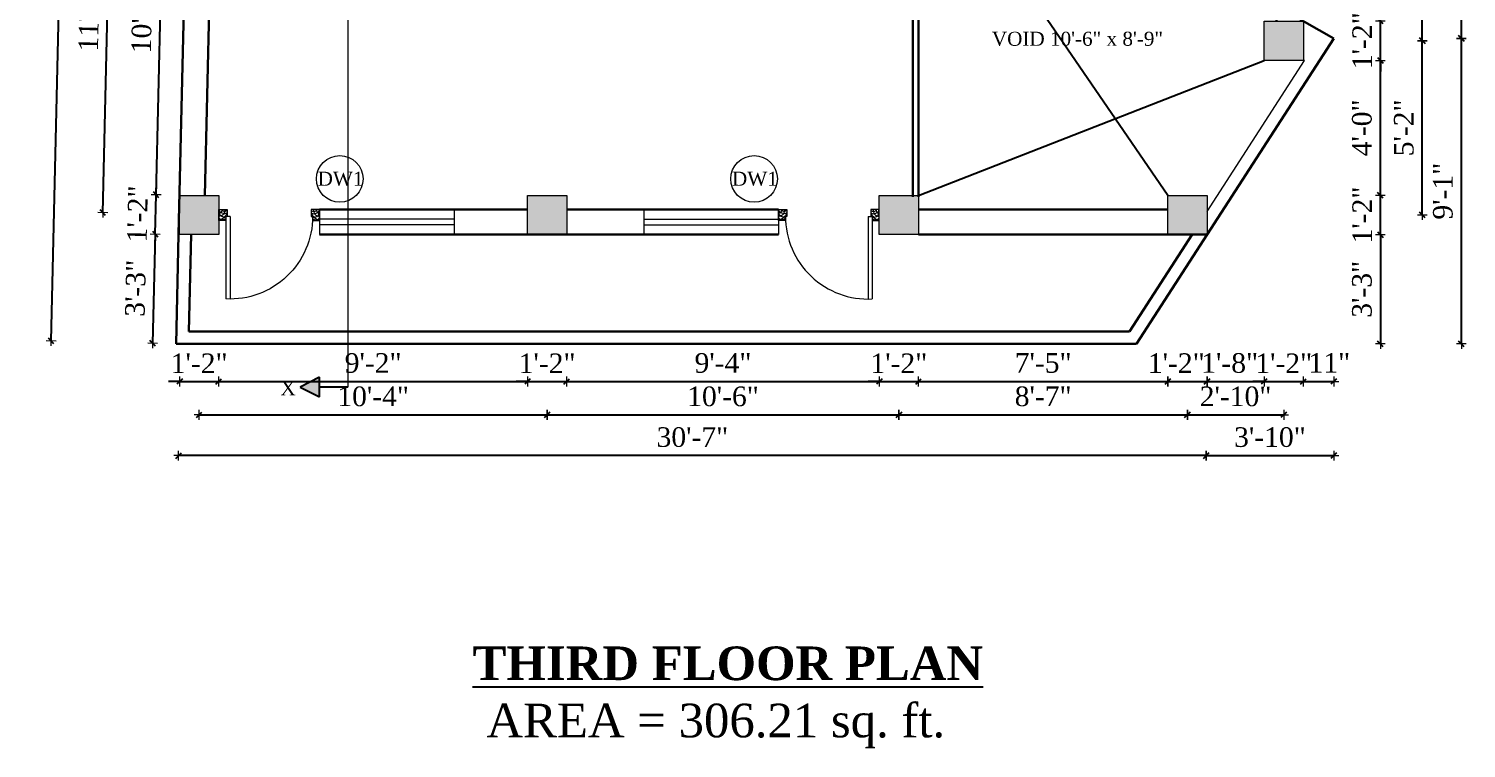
# Model space of a CAD drawing. Header units: inches. Extents: x 149946 to 166271, y -29520 to -26192.
# Drawn here: x 165176 to 165689, y -26732 to -26476 of the extents above; entities that cross this region are included whole.
import ezdxf

# ---------------------------------------------------------------- set-up
doc = ezdxf.new("R2010")
doc.units = ezdxf.units.IN
doc.header["$LTSCALE"] = 5
doc.header["$MEASUREMENT"] = 0
for name, color, linetype, lineweight in [('A-WALL', 7, 'Continuous', 9), ('Dimension', 7, 'Continuous', 18), ('DOOR', 62, 'Continuous', 0), ('Dw', 2, 'Continuous', 18)]:
    doc.layers.add(name, color=color, linetype=linetype, lineweight=lineweight)
doc.layers.add('dim line', color=7, linetype='Continuous', lineweight=15, true_color=0xfab2b2)
doc.layers.add('TEXT', color=6, linetype='Continuous')
doc.layers.add('WALL', color=7, linetype='Continuous')
doc.styles.add('ordinary', font='times.ttf')
doc.dimstyles.new('Copy of 96', dxfattribs={"dimtxt": 7, "dimasz": 4, "dimexe": 0.5, "dimexo": 0.5, "dimgap": 3, "dimtad": 1, "dimdec": 1, "dimzin": 11, "dimdsep": 46, "dimlunit": 4, "dimtxsty": 'ordinary', "dimblk": 'OBLIQUE', "dimcen": 0.09, "dimse1": 1, "dimse2": 1, "dimclrt": 6, "dimazin": 0, "dimtfac": 1, "dimtdec": 1, "dimtix": 1, "dimtmove": 2, "dimatfit": 3, "dimldrblk": 'leader', "dimfxl": 0.5, "dimfxlon": 1, "dimtolj": 1, "dimtzin": 0, "dimarcsym": 0})

# ---------------------------------------------------------------- blocks, each defined once
blk = doc.blocks.new('A$C27B36B59')
at = {"layer": 'DOOR'}
for p, q in [((0, 4), (0, 0)), ((2.5, 4), (0, 4)), ((0, 0), (3, 0)), ((2.5, 2.5), (2.5, 4)), ((3, 2.5), (2.5, 2.5)), ((3, 0), (3, 2.5))]:
    blk.add_line(p, q, dxfattribs=at)
for centre, radius, start, end in [((-1.4, -0.54), 4.75, 22.1411, 72.838), ((1.34, 2.09), 1.64, 45.138, 144.8948), ((2.21, 0.3), 2.49, 83.3149, 152.658), ((0.13, 0.37), 2.05, 349.4875, 93.6805), ((1.96, -0.47), 2.01, 58.7447, 166.495), ((-0.06, 0.32), 1.13, 343.542, 86.947), ((2.08, -0.4), 1.17, 38.2816, 160.1519)]:
    blk.add_arc(centre, radius, start, end, dxfattribs=at)
blk = doc.blocks.new('D2')
at = {"layer": 'DOOR'}
for p, q in [((74473.95, 24047.59), (74473.95, 24018.09)), ((74473.95, 24047.59), (74475.45, 24047.59)), ((74475.45, 24047.59), (74475.45, 24018.13))]:
    blk.add_line(p, q, dxfattribs=at)
blk.add_arc((74473.95, 24047.59), 29.5, 180, 272.9146, dxfattribs=at)
at = {"layer": 'DOOR', "xscale": -1, "rotation": 180}
blk.add_blockref('A$C27B36B59', (74441.95, 24050.09), dxfattribs=at)
at = {"layer": 'DOOR', "rotation": 180}
blk.add_blockref('A$C27B36B59', (74477.95, 24050.09), dxfattribs=at)
blk = doc.blocks.new('oblique')
at = {"color": 0, "lineweight": -2}
blk.add_line((0.25, 0.25), (-0.25, -0.25), dxfattribs=at)
at = {"layer": 'dim line', "lineweight": 9}
for p, q in [((-0.4375, 0), (0.4375, 0)), ((0, 0.4375), (0, -0.4375))]:
    blk.add_line(p, q, dxfattribs=at)
blk = doc.blocks.new('*D1123')
at = {"layer": 'A-WALL', "color": 0, "lineweight": -2, "ltscale": 5}
for p, q in [((165658.38, -26535.08), (165658.38, -26531.08)), ((165658.38, -26549.08), (165658.38, -26535.08)), ((165658.38, -26549.08), (165658.38, -26553.08))]:
    blk.add_line(p, q, dxfattribs=at)
at = {"layer": 'Defpoints', "color": 0, "ltscale": 5}
for p in [(165596.51, -26535.08), (165658.38, -26535.08), (165596.51, -26549.08)]:
    blk.add_point(p, dxfattribs=at)
at = {"layer": 'A-WALL', "color": 0, "lineweight": -2, "ltscale": 5, "xscale": 4, "yscale": 4, "zscale": 4}
for p, rotation in [((165658.38, -26535.08), 270), ((165658.38, -26549.08), 90)]:
    blk.add_blockref('oblique', p, dxfattribs=dict(at, rotation=rotation))
at = {"layer": 'A-WALL', "color": 6, "ltscale": 5, "insert": (165651.88, -26542.08), "char_height": 7, "attachment_point": 5, "rotation": 90, "style": 'ordinary'}
blk.add_mtext('\\A1;1\'-2"', dxfattribs=at)
blk = doc.blocks.new('_OBLIQUE')
at = {"color": 0, "linetype": 'ByBlock'}
blk.add_line((-0.5, -0.5), (0.5, 0.5), dxfattribs=at)
blk = doc.blocks.new('leader')
at = {"layer": 'Dimension'}
for p, q in [((0, -4.33), (0, 4.33)), ((-4.42, 0), (4.42, 0))]:
    blk.add_line(p, q, dxfattribs=at)
blk = doc.blocks.new('*D1124')
at = {"layer": 'A-WALL', "color": 0, "lineweight": -2, "ltscale": 5}
blk.add_line((165658.38, -26535.08), (165658.38, -26486.9), dxfattribs=at)
at = {"layer": 'Defpoints', "color": 0, "ltscale": 5}
for p in [(165630.89, -26486.9), (165658.38, -26486.9), (165596.51, -26535.08)]:
    blk.add_point(p, dxfattribs=at)
at = {"layer": 'A-WALL', "color": 0, "lineweight": -2, "ltscale": 5, "xscale": 4, "yscale": 4, "zscale": 4}
for p, rotation in [((165658.38, -26486.9), 90), ((165658.38, -26535.08), 270)]:
    blk.add_blockref('oblique', p, dxfattribs=dict(at, rotation=rotation))
at = {"layer": 'A-WALL', "color": 6, "ltscale": 5, "insert": (165651.82, -26510.99), "char_height": 7, "attachment_point": 5, "rotation": 90, "style": 'ordinary'}
blk.add_mtext('\\A1;4\'-0"', dxfattribs=at)
blk = doc.blocks.new('*D1125')
at = {"layer": 'A-WALL', "color": 0, "lineweight": -2, "ltscale": 5}
for p, q in [((165658.38, -26472.9), (165658.38, -26468.9)), ((165658.38, -26486.9), (165658.38, -26472.9)), ((165658.38, -26486.9), (165658.38, -26490.9))]:
    blk.add_line(p, q, dxfattribs=at)
at = {"layer": 'Defpoints', "color": 0, "ltscale": 5}
for p in [(165630.89, -26472.9), (165658.38, -26472.9), (165630.89, -26486.9)]:
    blk.add_point(p, dxfattribs=at)
at = {"layer": 'A-WALL', "color": 0, "lineweight": -2, "ltscale": 5, "xscale": 4, "yscale": 4, "zscale": 4}
for p, rotation in [((165658.38, -26472.9), 270), ((165658.38, -26486.9), 90)]:
    blk.add_blockref('oblique', p, dxfattribs=dict(at, rotation=rotation))
at = {"layer": 'A-WALL', "color": 6, "ltscale": 5, "insert": (165651.88, -26479.9), "char_height": 7, "attachment_point": 5, "rotation": 90, "style": 'ordinary'}
blk.add_mtext('\\A1;1\'-2"', dxfattribs=at)
blk = doc.blocks.new('*D1130')
at = {"layer": 'A-WALL', "color": 0, "lineweight": -2, "ltscale": 5}
blk.add_line((165673.34, -26542.08), (165673.34, -26479.9), dxfattribs=at)
at = {"layer": 'Defpoints', "color": 0, "ltscale": 5}
for p in [(165623.89, -26479.9), (165673.34, -26479.9), (165589.51, -26542.08)]:
    blk.add_point(p, dxfattribs=at)
at = {"layer": 'A-WALL', "color": 0, "lineweight": -2, "ltscale": 5, "xscale": 4, "yscale": 4, "zscale": 4}
for p, rotation in [((165673.34, -26479.9), 90), ((165673.34, -26542.08), 270)]:
    blk.add_blockref('oblique', p, dxfattribs=dict(at, rotation=rotation))
at = {"layer": 'A-WALL', "color": 6, "ltscale": 5, "insert": (165666.78, -26510.99), "char_height": 7, "attachment_point": 5, "rotation": 90, "style": 'ordinary'}
blk.add_mtext('\\A1;5\'-2"', dxfattribs=at)
blk = doc.blocks.new('*D1131')
at = {"layer": 'A-WALL', "color": 0, "lineweight": -2, "ltscale": 5}
blk.add_line((165673.34, -26479.9), (165673.34, -26401.79), dxfattribs=at)
at = {"layer": 'Defpoints', "color": 0, "ltscale": 5}
for p in [(165486.5, -26401.79), (165673.34, -26401.79), (165623.89, -26479.9)]:
    blk.add_point(p, dxfattribs=at)
at = {"layer": 'A-WALL', "color": 0, "lineweight": -2, "ltscale": 5, "xscale": 4, "yscale": 4, "zscale": 4}
for p, rotation in [((165673.34, -26401.79), 90), ((165673.34, -26479.9), 270)]:
    blk.add_blockref('oblique', p, dxfattribs=dict(at, rotation=rotation))
at = {"layer": 'A-WALL', "color": 6, "ltscale": 5, "insert": (165666.78, -26440.85), "char_height": 7, "attachment_point": 5, "rotation": 90, "style": 'ordinary'}
blk.add_mtext('\\A1;6\'-6"', dxfattribs=at)
blk = doc.blocks.new('*D1140')
at = {"layer": 'A-WALL', "color": 0, "lineweight": -2, "ltscale": 5}
blk.add_line((165630.89, -26283.64), (165641.75, -26283.64), dxfattribs=at)
at = {"layer": 'Defpoints', "color": 0, "ltscale": 5}
for p in [(165641.75, -26283.64), (165630.89, -26472.9), (165641.75, -26479.07)]:
    blk.add_point(p, dxfattribs=at)
at = {"layer": 'A-WALL', "color": 0, "lineweight": -2, "ltscale": 5, "xscale": 4, "yscale": 4, "zscale": 4, "rotation": 180}
blk.add_blockref('oblique', (165630.89, -26283.64), dxfattribs=at)
at = {"layer": 'A-WALL', "color": 0, "lineweight": -2, "ltscale": 5, "xscale": 4, "yscale": 4, "zscale": 4}
blk.add_blockref('oblique', (165641.75, -26283.64), dxfattribs=at)
at = {"layer": 'A-WALL', "color": 6, "ltscale": 5, "insert": (165640.8, -26277.08), "char_height": 7, "attachment_point": 5, "style": 'ordinary'}
blk.add_mtext('\\A1;11"', dxfattribs=at)
blk = doc.blocks.new('*D1143')
at = {"layer": 'A-WALL', "color": 0, "lineweight": -2, "ltscale": 5}
blk.add_line((165486.5, -26270.6), (165623.89, -26270.6), dxfattribs=at)
at = {"layer": 'Defpoints', "color": 0, "ltscale": 5}
for p in [(165623.89, -26270.6), (165486.5, -26401.79), (165623.89, -26479.9)]:
    blk.add_point(p, dxfattribs=at)
at = {"layer": 'A-WALL', "color": 0, "lineweight": -2, "ltscale": 5, "xscale": 4, "yscale": 4, "zscale": 4, "rotation": 180}
blk.add_blockref('oblique', (165486.5, -26270.6), dxfattribs=at)
at = {"layer": 'A-WALL', "color": 0, "lineweight": -2, "ltscale": 5, "xscale": 4, "yscale": 4, "zscale": 4}
blk.add_blockref('oblique', (165623.89, -26270.6), dxfattribs=at)
at = {"layer": 'A-WALL', "color": 6, "ltscale": 5, "insert": (165555.2, -26264.04), "char_height": 7, "attachment_point": 5, "style": 'ordinary'}
blk.add_mtext('\\A1;11\'-5"', dxfattribs=at)
blk = doc.blocks.new('*D1145')
at = {"layer": 'A-WALL', "color": 0, "lineweight": -2, "ltscale": 5}
blk.add_line((165353.94, -26251.88), (165641.75, -26251.88), dxfattribs=at)
at = {"layer": 'Defpoints', "color": 0, "ltscale": 5}
for p in [(165641.75, -26251.88), (165353.94, -26323.41), (165641.75, -26479.07)]:
    blk.add_point(p, dxfattribs=at)
at = {"layer": 'A-WALL', "color": 0, "lineweight": -2, "ltscale": 5, "xscale": 4, "yscale": 4, "zscale": 4, "rotation": 180}
blk.add_blockref('oblique', (165353.94, -26251.88), dxfattribs=at)
at = {"layer": 'A-WALL', "color": 0, "lineweight": -2, "ltscale": 5, "xscale": 4, "yscale": 4, "zscale": 4}
blk.add_blockref('oblique', (165641.75, -26251.88), dxfattribs=at)
at = {"layer": 'A-WALL', "color": 6, "ltscale": 5, "insert": (165497.84, -26245.32), "char_height": 7, "attachment_point": 5, "style": 'ordinary'}
blk.add_mtext('\\A1;24\'-0"', dxfattribs=at)
blk = doc.blocks.new('*D1146')
at = {"layer": 'A-WALL', "color": 0, "lineweight": -2, "ltscale": 5}
blk.add_line((165687.29, -26588.08), (165687.29, -26479.07), dxfattribs=at)
at = {"layer": 'Defpoints', "color": 0, "ltscale": 5}
for p in [(165641.75, -26479.07), (165687.29, -26479.07), (165571.31, -26588.08)]:
    blk.add_point(p, dxfattribs=at)
at = {"layer": 'A-WALL', "color": 0, "lineweight": -2, "ltscale": 5, "xscale": 4, "yscale": 4, "zscale": 4}
for p, rotation in [((165687.29, -26479.07), 90), ((165687.29, -26588.08), 270)]:
    blk.add_blockref('oblique', p, dxfattribs=dict(at, rotation=rotation))
at = {"layer": 'A-WALL', "color": 6, "ltscale": 5, "insert": (165680.72, -26533.57), "char_height": 7, "attachment_point": 5, "rotation": 90, "style": 'ordinary'}
blk.add_mtext('\\A1;9\'-1"', dxfattribs=at)
blk = doc.blocks.new('*D1147')
at = {"layer": 'A-WALL', "color": 0, "lineweight": -2, "ltscale": 5}
blk.add_line((165687.29, -26479.07), (165687.29, -26296.37), dxfattribs=at)
at = {"layer": 'Defpoints', "color": 0, "ltscale": 5}
for p in [(165314.94, -26296.37), (165687.29, -26296.37), (165641.75, -26479.07)]:
    blk.add_point(p, dxfattribs=at)
at = {"layer": 'A-WALL', "color": 0, "lineweight": -2, "ltscale": 5, "xscale": 4, "yscale": 4, "zscale": 4}
for p, rotation in [((165687.29, -26296.37), 90), ((165687.29, -26479.07), 270)]:
    blk.add_blockref('oblique', p, dxfattribs=dict(at, rotation=rotation))
at = {"layer": 'A-WALL', "color": 6, "ltscale": 5, "insert": (165680.73, -26387.72), "char_height": 7, "attachment_point": 5, "rotation": 90, "style": 'ordinary'}
blk.add_mtext('\\A1;15\'-3"', dxfattribs=at)
blk = doc.blocks.new('*D1148')
at = {"layer": 'A-WALL', "color": 0, "lineweight": -2, "ltscale": 50}
for p, q in [((165229.73, -26601.48), (165225.73, -26601.48)), ((165229.73, -26601.48), (165243.73, -26601.48)), ((165243.73, -26601.48), (165247.73, -26601.48))]:
    blk.add_line(p, q, dxfattribs=at)
at = {"layer": 'Defpoints', "color": 0, "ltscale": 50}
for p in [(165229.73, -26549.08), (165243.73, -26549.08), (165243.73, -26601.48)]:
    blk.add_point(p, dxfattribs=at)
at = {"layer": 'A-WALL', "color": 0, "lineweight": -2, "ltscale": 50, "xscale": 4, "yscale": 4, "zscale": 4}
blk.add_blockref('oblique', (165229.73, -26601.48), dxfattribs=at)
at = {"layer": 'A-WALL', "color": 0, "lineweight": -2, "ltscale": 50, "xscale": 4, "yscale": 4, "zscale": 4, "rotation": 180}
blk.add_blockref('oblique', (165243.73, -26601.48), dxfattribs=at)
at = {"layer": 'A-WALL', "color": 6, "ltscale": 50, "insert": (165236.73, -26594.98), "char_height": 7, "attachment_point": 5, "style": 'ordinary'}
blk.add_mtext('\\A1;1\'-2"', dxfattribs=at)
blk = doc.blocks.new('*D1149')
at = {"layer": 'A-WALL', "color": 0, "lineweight": -2, "ltscale": 5}
blk.add_line((165243.73, -26601.48), (165353.94, -26601.48), dxfattribs=at)
at = {"layer": 'Defpoints', "color": 0, "ltscale": 5}
for p in [(165243.73, -26549.08), (165353.94, -26549.08), (165353.94, -26601.48)]:
    blk.add_point(p, dxfattribs=at)
at = {"layer": 'A-WALL', "color": 0, "lineweight": -2, "ltscale": 5, "xscale": 4, "yscale": 4, "zscale": 4, "rotation": 180}
blk.add_blockref('oblique', (165243.73, -26601.48), dxfattribs=at)
at = {"layer": 'A-WALL', "color": 0, "lineweight": -2, "ltscale": 5, "xscale": 4, "yscale": 4, "zscale": 4}
blk.add_blockref('oblique', (165353.94, -26601.48), dxfattribs=at)
at = {"layer": 'A-WALL', "color": 6, "ltscale": 5, "insert": (165298.83, -26594.91), "char_height": 7, "attachment_point": 5, "style": 'ordinary'}
blk.add_mtext('\\A1;9\'-2"', dxfattribs=at)
blk = doc.blocks.new('*D1150')
at = {"layer": 'A-WALL', "color": 0, "lineweight": -2, "ltscale": 5}
for p, q in [((165353.94, -26601.48), (165349.94, -26601.48)), ((165353.94, -26601.48), (165367.94, -26601.48)), ((165367.94, -26601.48), (165371.94, -26601.48))]:
    blk.add_line(p, q, dxfattribs=at)
at = {"layer": 'Defpoints', "color": 0, "ltscale": 5}
for p in [(165353.94, -26549.08), (165367.94, -26549.08), (165367.94, -26601.48)]:
    blk.add_point(p, dxfattribs=at)
at = {"layer": 'A-WALL', "color": 0, "lineweight": -2, "ltscale": 5, "xscale": 4, "yscale": 4, "zscale": 4}
blk.add_blockref('oblique', (165353.94, -26601.48), dxfattribs=at)
at = {"layer": 'A-WALL', "color": 0, "lineweight": -2, "ltscale": 5, "xscale": 4, "yscale": 4, "zscale": 4, "rotation": 180}
blk.add_blockref('oblique', (165367.94, -26601.48), dxfattribs=at)
at = {"layer": 'A-WALL', "color": 6, "ltscale": 5, "insert": (165360.94, -26594.98), "char_height": 7, "attachment_point": 5, "style": 'ordinary'}
blk.add_mtext('\\A1;1\'-2"', dxfattribs=at)
blk = doc.blocks.new('*D1151')
at = {"layer": 'A-WALL', "color": 0, "lineweight": -2, "ltscale": 5}
blk.add_line((165367.94, -26601.48), (165479.5, -26601.48), dxfattribs=at)
at = {"layer": 'Defpoints', "color": 0, "ltscale": 5}
for p in [(165367.94, -26549.08), (165479.5, -26549.08), (165479.5, -26601.48)]:
    blk.add_point(p, dxfattribs=at)
at = {"layer": 'A-WALL', "color": 0, "lineweight": -2, "ltscale": 5, "xscale": 4, "yscale": 4, "zscale": 4, "rotation": 180}
blk.add_blockref('oblique', (165367.94, -26601.48), dxfattribs=at)
at = {"layer": 'A-WALL', "color": 0, "lineweight": -2, "ltscale": 5, "xscale": 4, "yscale": 4, "zscale": 4}
blk.add_blockref('oblique', (165479.5, -26601.48), dxfattribs=at)
at = {"layer": 'A-WALL', "color": 6, "ltscale": 5, "insert": (165423.72, -26594.91), "char_height": 7, "attachment_point": 5, "style": 'ordinary'}
blk.add_mtext('\\A1;9\'-4"', dxfattribs=at)
blk = doc.blocks.new('*D1152')
at = {"layer": 'A-WALL', "color": 0, "lineweight": -2, "ltscale": 5}
for p, q in [((165479.5, -26601.48), (165475.5, -26601.48)), ((165479.5, -26601.48), (165493.5, -26601.48)), ((165493.5, -26601.48), (165497.5, -26601.48))]:
    blk.add_line(p, q, dxfattribs=at)
at = {"layer": 'Defpoints', "color": 0, "ltscale": 5}
for p in [(165479.5, -26549.08), (165493.5, -26549.08), (165493.5, -26601.48)]:
    blk.add_point(p, dxfattribs=at)
at = {"layer": 'A-WALL', "color": 0, "lineweight": -2, "ltscale": 5, "xscale": 4, "yscale": 4, "zscale": 4}
blk.add_blockref('oblique', (165479.5, -26601.48), dxfattribs=at)
at = {"layer": 'A-WALL', "color": 0, "lineweight": -2, "ltscale": 5, "xscale": 4, "yscale": 4, "zscale": 4, "rotation": 180}
blk.add_blockref('oblique', (165493.5, -26601.48), dxfattribs=at)
at = {"layer": 'A-WALL', "color": 6, "ltscale": 5, "insert": (165486.5, -26594.98), "char_height": 7, "attachment_point": 5, "style": 'ordinary'}
blk.add_mtext('\\A1;1\'-2"', dxfattribs=at)
blk = doc.blocks.new('*D1153')
at = {"layer": 'A-WALL', "color": 0, "lineweight": -2, "ltscale": 5}
blk.add_line((165493.5, -26601.48), (165582.51, -26601.48), dxfattribs=at)
at = {"layer": 'Defpoints', "color": 0, "ltscale": 5}
for p in [(165493.5, -26549.08), (165582.51, -26549.08), (165582.51, -26601.48)]:
    blk.add_point(p, dxfattribs=at)
at = {"layer": 'A-WALL', "color": 0, "lineweight": -2, "ltscale": 5, "xscale": 4, "yscale": 4, "zscale": 4, "rotation": 180}
blk.add_blockref('oblique', (165493.5, -26601.48), dxfattribs=at)
at = {"layer": 'A-WALL', "color": 0, "lineweight": -2, "ltscale": 5, "xscale": 4, "yscale": 4, "zscale": 4}
blk.add_blockref('oblique', (165582.51, -26601.48), dxfattribs=at)
at = {"layer": 'A-WALL', "color": 6, "ltscale": 5, "insert": (165538.01, -26594.91), "char_height": 7, "attachment_point": 5, "style": 'ordinary'}
blk.add_mtext('\\A1;7\'-5"', dxfattribs=at)
blk = doc.blocks.new('*D1154')
at = {"layer": 'A-WALL', "color": 0, "lineweight": -2, "ltscale": 5}
blk.add_line((165582.51, -26601.48), (165596.51, -26601.48), dxfattribs=at)
at = {"layer": 'Defpoints', "color": 0, "ltscale": 5}
for p in [(165582.51, -26549.08), (165596.51, -26549.08), (165596.51, -26601.48)]:
    blk.add_point(p, dxfattribs=at)
at = {"layer": 'A-WALL', "color": 0, "lineweight": -2, "ltscale": 5, "xscale": 4, "yscale": 4, "zscale": 4, "rotation": 180}
blk.add_blockref('oblique', (165582.51, -26601.48), dxfattribs=at)
at = {"layer": 'A-WALL', "color": 0, "lineweight": -2, "ltscale": 5, "xscale": 4, "yscale": 4, "zscale": 4}
blk.add_blockref('oblique', (165596.51, -26601.48), dxfattribs=at)
at = {"layer": 'A-WALL', "color": 6, "ltscale": 5, "insert": (165585.54, -26594.92), "char_height": 7, "attachment_point": 5, "style": 'ordinary'}
blk.add_mtext('\\A1;1\'-2"', dxfattribs=at)
blk = doc.blocks.new('*D1155')
at = {"layer": 'A-WALL', "color": 0, "lineweight": -2, "ltscale": 5}
blk.add_line((165596.51, -26601.48), (165616.89, -26601.48), dxfattribs=at)
at = {"layer": 'Defpoints', "color": 0, "ltscale": 5}
for p in [(165616.89, -26486.9), (165596.51, -26549.08), (165616.89, -26601.48)]:
    blk.add_point(p, dxfattribs=at)
at = {"layer": 'A-WALL', "color": 0, "lineweight": -2, "ltscale": 5, "xscale": 4, "yscale": 4, "zscale": 4, "rotation": 180}
blk.add_blockref('oblique', (165596.51, -26601.48), dxfattribs=at)
at = {"layer": 'A-WALL', "color": 0, "lineweight": -2, "ltscale": 5, "xscale": 4, "yscale": 4, "zscale": 4}
blk.add_blockref('oblique', (165616.89, -26601.48), dxfattribs=at)
at = {"layer": 'A-WALL', "color": 6, "ltscale": 5, "insert": (165604.59, -26594.92), "char_height": 7, "attachment_point": 5, "style": 'ordinary'}
blk.add_mtext('\\A1;1\'-8"', dxfattribs=at)
blk = doc.blocks.new('*D1156')
at = {"layer": 'A-WALL', "color": 0, "lineweight": -2, "ltscale": 5}
for p, q in [((165616.89, -26601.48), (165612.89, -26601.48)), ((165616.89, -26601.48), (165630.89, -26601.48)), ((165630.89, -26601.48), (165634.89, -26601.48))]:
    blk.add_line(p, q, dxfattribs=at)
at = {"layer": 'Defpoints', "color": 0, "ltscale": 5}
for p in [(165616.89, -26486.9), (165630.89, -26486.9), (165630.89, -26601.48)]:
    blk.add_point(p, dxfattribs=at)
at = {"layer": 'A-WALL', "color": 0, "lineweight": -2, "ltscale": 5, "xscale": 4, "yscale": 4, "zscale": 4}
blk.add_blockref('oblique', (165616.89, -26601.48), dxfattribs=at)
at = {"layer": 'A-WALL', "color": 0, "lineweight": -2, "ltscale": 5, "xscale": 4, "yscale": 4, "zscale": 4, "rotation": 180}
blk.add_blockref('oblique', (165630.89, -26601.48), dxfattribs=at)
at = {"layer": 'A-WALL', "color": 6, "ltscale": 5, "insert": (165623.89, -26594.98), "char_height": 7, "attachment_point": 5, "style": 'ordinary'}
blk.add_mtext('\\A1;1\'-2"', dxfattribs=at)
blk = doc.blocks.new('*D1157')
at = {"layer": 'A-WALL', "color": 0, "lineweight": -2, "ltscale": 5}
blk.add_line((165630.89, -26601.48), (165641.75, -26601.48), dxfattribs=at)
at = {"layer": 'Defpoints', "color": 0, "ltscale": 5}
for p in [(165641.75, -26479.07), (165630.89, -26486.9), (165641.75, -26601.48)]:
    blk.add_point(p, dxfattribs=at)
at = {"layer": 'A-WALL', "color": 0, "lineweight": -2, "ltscale": 5, "xscale": 4, "yscale": 4, "zscale": 4, "rotation": 180}
blk.add_blockref('oblique', (165630.89, -26601.48), dxfattribs=at)
at = {"layer": 'A-WALL', "color": 0, "lineweight": -2, "ltscale": 5, "xscale": 4, "yscale": 4, "zscale": 4}
blk.add_blockref('oblique', (165641.75, -26601.48), dxfattribs=at)
at = {"layer": 'A-WALL', "color": 6, "ltscale": 5, "insert": (165640.17, -26594.81), "char_height": 7, "attachment_point": 5, "style": 'ordinary'}
blk.add_mtext('\\A1;11"', dxfattribs=at)
blk = doc.blocks.new('*D1158')
at = {"layer": 'A-WALL', "color": 0, "lineweight": -2, "ltscale": 5}
blk.add_line((165236.73, -26613.38), (165360.94, -26613.38), dxfattribs=at)
at = {"layer": 'Defpoints', "color": 0, "ltscale": 5}
for p in [(165236.73, -26542.08), (165360.94, -26542.08), (165360.94, -26613.38)]:
    blk.add_point(p, dxfattribs=at)
at = {"layer": 'A-WALL', "color": 0, "lineweight": -2, "ltscale": 5, "xscale": 4, "yscale": 4, "zscale": 4, "rotation": 180}
blk.add_blockref('oblique', (165236.73, -26613.38), dxfattribs=at)
at = {"layer": 'A-WALL', "color": 0, "lineweight": -2, "ltscale": 5, "xscale": 4, "yscale": 4, "zscale": 4}
blk.add_blockref('oblique', (165360.94, -26613.38), dxfattribs=at)
at = {"layer": 'A-WALL', "color": 6, "ltscale": 5, "insert": (165298.83, -26606.82), "char_height": 7, "attachment_point": 5, "style": 'ordinary'}
blk.add_mtext('\\A1;10\'-4"', dxfattribs=at)
blk = doc.blocks.new('*D1159')
at = {"layer": 'A-WALL', "color": 0, "lineweight": -2, "ltscale": 5}
blk.add_line((165486.5, -26613.38), (165589.51, -26613.38), dxfattribs=at)
at = {"layer": 'Defpoints', "color": 0, "ltscale": 5}
for p in [(165486.5, -26542.08), (165589.51, -26542.08), (165589.51, -26613.38)]:
    blk.add_point(p, dxfattribs=at)
at = {"layer": 'A-WALL', "color": 0, "lineweight": -2, "ltscale": 5, "xscale": 4, "yscale": 4, "zscale": 4, "rotation": 180}
blk.add_blockref('oblique', (165486.5, -26613.38), dxfattribs=at)
at = {"layer": 'A-WALL', "color": 0, "lineweight": -2, "ltscale": 5, "xscale": 4, "yscale": 4, "zscale": 4}
blk.add_blockref('oblique', (165589.51, -26613.38), dxfattribs=at)
at = {"layer": 'A-WALL', "color": 6, "ltscale": 5, "insert": (165538.01, -26606.81), "char_height": 7, "attachment_point": 5, "style": 'ordinary'}
blk.add_mtext('\\A1;8\'-7"', dxfattribs=at)
blk = doc.blocks.new('*D1160')
at = {"layer": 'A-WALL', "color": 0, "lineweight": -2, "ltscale": 5}
blk.add_line((165360.94, -26613.38), (165486.5, -26613.38), dxfattribs=at)
at = {"layer": 'Defpoints', "color": 0, "ltscale": 5}
for p in [(165360.94, -26542.08), (165486.5, -26542.08), (165486.5, -26613.38)]:
    blk.add_point(p, dxfattribs=at)
at = {"layer": 'A-WALL', "color": 0, "lineweight": -2, "ltscale": 5, "xscale": 4, "yscale": 4, "zscale": 4, "rotation": 180}
blk.add_blockref('oblique', (165360.94, -26613.38), dxfattribs=at)
at = {"layer": 'A-WALL', "color": 0, "lineweight": -2, "ltscale": 5, "xscale": 4, "yscale": 4, "zscale": 4}
blk.add_blockref('oblique', (165486.5, -26613.38), dxfattribs=at)
at = {"layer": 'A-WALL', "color": 6, "ltscale": 5, "insert": (165423.72, -26606.82), "char_height": 7, "attachment_point": 5, "style": 'ordinary'}
blk.add_mtext('\\A1;10\'-6"', dxfattribs=at)
blk = doc.blocks.new('*D1161')
at = {"layer": 'A-WALL', "color": 0, "lineweight": -2, "ltscale": 5}
blk.add_line((165589.51, -26613.38), (165623.89, -26613.38), dxfattribs=at)
at = {"layer": 'Defpoints', "color": 0, "ltscale": 5}
for p in [(165623.89, -26479.9), (165589.51, -26542.08), (165623.89, -26613.38)]:
    blk.add_point(p, dxfattribs=at)
at = {"layer": 'A-WALL', "color": 0, "lineweight": -2, "ltscale": 5, "xscale": 4, "yscale": 4, "zscale": 4, "rotation": 180}
blk.add_blockref('oblique', (165589.51, -26613.38), dxfattribs=at)
at = {"layer": 'A-WALL', "color": 0, "lineweight": -2, "ltscale": 5, "xscale": 4, "yscale": 4, "zscale": 4}
blk.add_blockref('oblique', (165623.89, -26613.38), dxfattribs=at)
at = {"layer": 'A-WALL', "color": 6, "ltscale": 5, "insert": (165606.7, -26606.82), "char_height": 7, "attachment_point": 5, "style": 'ordinary'}
blk.add_mtext('\\A1;2\'-10"', dxfattribs=at)
blk = doc.blocks.new('*D1162')
at = {"layer": 'A-WALL', "color": 0, "lineweight": -2, "ltscale": 5}
blk.add_line((165596.19, -26627.92), (165229.4, -26627.92), dxfattribs=at)
at = {"layer": 'Defpoints', "color": 0, "ltscale": 5}
for p in [(165229.4, -26549.08), (165596.19, -26549.08), (165229.4, -26627.92)]:
    blk.add_point(p, dxfattribs=at)
at = {"layer": 'A-WALL', "color": 0, "lineweight": -2, "ltscale": 5, "xscale": 4, "yscale": 4, "zscale": 4, "rotation": 180}
blk.add_blockref('oblique', (165229.4, -26627.92), dxfattribs=at)
at = {"layer": 'A-WALL', "color": 0, "lineweight": -2, "ltscale": 5, "xscale": 4, "yscale": 4, "zscale": 4}
blk.add_blockref('oblique', (165596.19, -26627.92), dxfattribs=at)
at = {"layer": 'A-WALL', "color": 6, "ltscale": 5, "insert": (165412.79, -26621.35), "char_height": 7, "attachment_point": 5, "style": 'ordinary'}
blk.add_mtext('\\A1;30\'-7"', dxfattribs=at)
blk = doc.blocks.new('*D1163')
at = {"layer": 'A-WALL', "color": 0, "lineweight": -2, "ltscale": 5}
blk.add_line((165596.19, -26627.92), (165641.75, -26627.92), dxfattribs=at)
at = {"layer": 'Defpoints', "color": 0, "ltscale": 5}
for p in [(165641.75, -26479.07), (165596.19, -26549.08), (165641.75, -26627.92)]:
    blk.add_point(p, dxfattribs=at)
at = {"layer": 'A-WALL', "color": 0, "lineweight": -2, "ltscale": 5, "xscale": 4, "yscale": 4, "zscale": 4, "rotation": 180}
blk.add_blockref('oblique', (165596.19, -26627.92), dxfattribs=at)
at = {"layer": 'A-WALL', "color": 0, "lineweight": -2, "ltscale": 5, "xscale": 4, "yscale": 4, "zscale": 4}
blk.add_blockref('oblique', (165641.75, -26627.92), dxfattribs=at)
at = {"layer": 'A-WALL', "color": 6, "ltscale": 5, "insert": (165618.97, -26621.36), "char_height": 7, "attachment_point": 5, "style": 'ordinary'}
blk.add_mtext('\\A1;3\'-10"', dxfattribs=at)
blk = doc.blocks.new('*D1262')
at = {"layer": 'A-WALL', "color": 0, "lineweight": -2, "ltscale": 50}
for p, q in [((165221.03, -26548.88), (165221.36, -26534.88)), ((165221.36, -26534.88), (165221.46, -26530.88)), ((165221.03, -26548.88), (165220.93, -26552.88))]:
    blk.add_line(p, q, dxfattribs=at)
at = {"layer": 'Defpoints', "color": 0, "ltscale": 50}
for p in [(165221.36, -26534.88), (165229.73, -26535.08), (165229.4, -26549.08)]:
    blk.add_point(p, dxfattribs=at)
at = {"layer": 'A-WALL', "color": 0, "lineweight": -2, "ltscale": 50, "xscale": 4, "yscale": 4, "zscale": 4}
for p, rotation in [((165221.36, -26534.88), 268.6423816929436), ((165221.03, -26548.88), 88.64238169294363)]:
    blk.add_blockref('oblique', p, dxfattribs=dict(at, rotation=rotation))
at = {"layer": 'A-WALL', "color": 6, "ltscale": 50, "insert": (165214.7, -26541.72), "char_height": 7, "attachment_point": 5, "rotation": 88.6424, "style": 'ordinary'}
blk.add_mtext('\\A1;1\'-2"', dxfattribs=at)
blk = doc.blocks.new('*D1263')
at = {"layer": 'A-WALL', "color": 0, "lineweight": -2, "ltscale": 5}
blk.add_line((165221.36, -26534.88), (165224.35, -26408.59), dxfattribs=at)
at = {"layer": 'Defpoints', "color": 0, "ltscale": 5}
for p in [(165224.35, -26408.59), (165233.05, -26408.79), (165229.73, -26535.08)]:
    blk.add_point(p, dxfattribs=at)
at = {"layer": 'A-WALL', "color": 0, "lineweight": -2, "ltscale": 5, "xscale": 4, "yscale": 4, "zscale": 4}
for p, rotation in [((165224.35, -26408.59), 88.64238169339859), ((165221.36, -26534.88), 268.6423816933986)]:
    blk.add_blockref('oblique', p, dxfattribs=dict(at, rotation=rotation))
at = {"layer": 'A-WALL', "color": 6, "ltscale": 5, "insert": (165216.3, -26471.58), "char_height": 7, "attachment_point": 5, "rotation": 88.6424, "style": 'ordinary'}
blk.add_mtext('\\A1;10\'-6"', dxfattribs=at)
blk = doc.blocks.new('*D1164')
at = {"layer": 'A-WALL', "color": 0, "lineweight": -2, "ltscale": 5}
blk.add_line((165202.33, -26541.26), (165205.65, -26400.98), dxfattribs=at)
at = {"layer": 'Defpoints', "color": 0, "ltscale": 5}
for p in [(165205.65, -26400.98), (165240.05, -26401.79), (165236.73, -26542.08)]:
    blk.add_point(p, dxfattribs=at)
at = {"layer": 'A-WALL', "color": 0, "lineweight": -2, "ltscale": 5, "xscale": 4, "yscale": 4, "zscale": 4}
for p, rotation in [((165205.65, -26400.98), 88.64238169299772), ((165202.33, -26541.26), 268.6423816929977)]:
    blk.add_blockref('oblique', p, dxfattribs=dict(at, rotation=rotation))
at = {"layer": 'A-WALL', "color": 6, "ltscale": 5, "insert": (165197.43, -26470.96), "char_height": 7, "attachment_point": 5, "rotation": 88.6424, "style": 'ordinary'}
blk.add_mtext('\\A1;11\'-8"', dxfattribs=at)
blk = doc.blocks.new('*D1265')
at = {"layer": 'A-WALL', "color": 0, "lineweight": -2, "ltscale": 5}
blk.add_line((165221.03, -26548.88), (165220.1, -26587.88), dxfattribs=at)
at = {"layer": 'Defpoints', "color": 0, "ltscale": 5}
for p in [(165229.4, -26549.08), (165220.1, -26587.88), (165228.47, -26588.08)]:
    blk.add_point(p, dxfattribs=at)
at = {"layer": 'A-WALL', "color": 0, "lineweight": -2, "ltscale": 5, "xscale": 4, "yscale": 4, "zscale": 4}
for p, rotation in [((165221.03, -26548.88), 88.64238169339862), ((165220.1, -26587.88), 268.6423816933986)]:
    blk.add_blockref('oblique', p, dxfattribs=dict(at, rotation=rotation))
at = {"layer": 'A-WALL', "color": 6, "ltscale": 5, "insert": (165214.01, -26568.22), "char_height": 7, "attachment_point": 5, "rotation": 88.6424, "style": 'ordinary'}
blk.add_mtext('\\A1;3\'-3"', dxfattribs=at)
blk = doc.blocks.new('*D1266')
at = {"layer": 'A-WALL', "color": 0, "lineweight": -2, "ltscale": 5}
blk.add_line((165658.38, -26549.08), (165658.38, -26588.08), dxfattribs=at)
at = {"layer": 'Defpoints', "color": 0, "ltscale": 5}
for p in [(165596.51, -26549.08), (165571.31, -26588.08), (165658.38, -26588.08)]:
    blk.add_point(p, dxfattribs=at)
at = {"layer": 'A-WALL', "color": 0, "lineweight": -2, "ltscale": 5, "xscale": 4, "yscale": 4, "zscale": 4}
for p, rotation in [((165658.38, -26549.08), 90), ((165658.38, -26588.08), 270)]:
    blk.add_blockref('oblique', p, dxfattribs=dict(at, rotation=rotation))
at = {"layer": 'A-WALL', "color": 6, "ltscale": 5, "insert": (165651.82, -26568.58), "char_height": 7, "attachment_point": 5, "rotation": 90, "style": 'ordinary'}
blk.add_mtext('\\A1;3\'-3"', dxfattribs=at)
blk = doc.blocks.new('*D1168')
at = {"layer": 'A-WALL', "color": 0, "lineweight": -2, "ltscale": 5}
blk.add_line((165183.87, -26587.02), (165190.83, -26293.43), dxfattribs=at)
at = {"layer": 'Defpoints', "color": 0, "ltscale": 5}
for p in [(165190.83, -26293.43), (165314.94, -26296.37), (165228.47, -26588.08)]:
    blk.add_point(p, dxfattribs=at)
at = {"layer": 'A-WALL', "color": 0, "lineweight": -2, "ltscale": 5, "xscale": 4, "yscale": 4, "zscale": 4}
for p, rotation in [((165190.83, -26293.43), 88.64238169339859), ((165183.87, -26587.02), 268.6423816933986)]:
    blk.add_blockref('oblique', p, dxfattribs=dict(at, rotation=rotation))
at = {"layer": 'A-WALL', "color": 6, "ltscale": 5, "insert": (165180.79, -26440.07), "char_height": 7, "attachment_point": 5, "rotation": 88.6424, "style": 'ordinary'}
blk.add_mtext('\\A1;24\'-6"', dxfattribs=at)

msp = doc.modelspace()

# ---------------------------------------------------------------- hatches: boundary and pattern name
at = {"ltscale": 5}
msp.add_hatch(color=256, dxfattribs=at).paths.add_polyline_path([(165279.69, -26606.94), (165279.69, -26599.93), (165272.8, -26603.51)])
at = {"layer": 'WALL', "linetype": 'ByBlock', "ltscale": 5, "true_color": 0xf8991e}
h = msp.add_hatch(color=30, dxfattribs=at)
h.dxf.hatch_style = 1
h.paths.add_polyline_path([(165616.89, -26472.9), (165616.89, -26486.9), (165630.89, -26486.9), (165630.89, -26472.9)])
h = msp.add_hatch(color=30, dxfattribs=at)
h.dxf.hatch_style = 1
h.paths.add_polyline_path([(165229.73, -26535.08), (165229.73, -26549.08), (165243.73, -26549.08), (165243.73, -26535.08)])
h = msp.add_hatch(color=30, dxfattribs=at)
h.dxf.hatch_style = 1
h.paths.add_polyline_path([(165353.94, -26535.08), (165353.94, -26549.08), (165367.94, -26549.08), (165367.94, -26535.08)])
h = msp.add_hatch(color=30, dxfattribs=at)
h.dxf.hatch_style = 1
h.paths.add_polyline_path([(165479.5, -26535.08), (165479.5, -26549.08), (165493.5, -26549.08), (165493.5, -26535.08)])
h = msp.add_hatch(color=30, dxfattribs=at)
h.dxf.hatch_style = 1
h.paths.add_polyline_path([(165582.51, -26535.08), (165582.51, -26549.08), (165596.51, -26549.08), (165596.51, -26535.08)])

# ---------------------------------------------------------------- linework, layer by layer
at = {"ltscale": 5}
for p, q in [((165279.69, -26599.93, -72.71), (165272.8, -26603.51, -72.71)), ((165279.69, -26606.94, -72.71), (165279.69, -26599.93, -72.71)), ((165272.8, -26603.51, -72.71), (165279.69, -26606.94, -72.71)), ((165289.78, -26603.51, -72.71), (165279.69, -26603.51, -72.71))]:
    msp.add_line(p, q, dxfattribs=at)
at = {"layer": 'A-WALL', "ltscale": 5}
for p, q in [((165289.78, -26314.95, -72.71), (165289.78, -26603.51, -72.71)), ((165279.73, -26540.08, -72.71), (165279.73, -26549.08, -72.71)), ((165327.73, -26540.08, -72.71), (165327.73, -26549.08, -72.71)), ((165395.5, -26540.08, -72.71), (165395.5, -26549.08, -72.71)), ((165443.5, -26540.08, -72.71), (165443.5, -26549.08, -72.71)), ((165229.73, -26549.08, -72.71), (165229.4, -26549.08, -72.71))]:
    msp.add_line(p, q, dxfattribs=at)
at = {"layer": 'A-WALL', "lineweight": 30}
for p, q in [((165233.05, -26394.79, -72.71), (165229.4, -26549.08, -72.71)), ((165493.5, -26394.79, -72.71), (165641.75, -26479.07, -72.71)), ((165241.72, -26408.79, -72.71), (165238.73, -26535.08, -72.71)), ((165491.5, -26408.79, -72.71), (165491.5, -26535.58, -72.71)), ((165493.5, -26408.79, -72.71), (165493.5, -26535.58, -72.71)), ((165641.75, -26479.07, -72.71), (165596.51, -26549.08, -72.71)), ((165353.94, -26540.08, -72.71), (165279.73, -26540.08, -72.71)), ((165443.5, -26540.08, -72.71), (165367.94, -26540.08, -72.71)), ((165582.51, -26540.08, -72.71), (165493.5, -26540.08, -72.71)), ((165229.4, -26549.08, -72.71), (165228.47, -26588.08, -72.71)), ((165233.9, -26549.08, -72.71), (165233.08, -26583.58, -72.71)), ((165443.5, -26549.08, -72.71), (165279.73, -26549.08, -72.71)), ((165596.51, -26549.08, -72.71), (165493.5, -26549.08, -72.71)), ((165591.16, -26549.08, -72.71), (165568.86, -26583.58, -72.71)), ((165596.51, -26549.08, -72.71), (165571.31, -26588.08, -72.71)), ((165568.86, -26583.58, -72.71), (165233.08, -26583.58, -72.71)), ((165571.31, -26588.08, -72.71), (165228.47, -26588.08, -72.71))]:
    msp.add_line(p, q, dxfattribs=at)
at = {"layer": 'A-WALL', "ltscale": 5, "elevation": -72.71}
msp.add_lwpolyline([(165493.5, -26540.08), (165493.5, -26540.08), (165582.51, -26540.08), (165582.51, -26535.08), (165596.51, -26535.08), (165596.51, -26540.78), (165631.34, -26486.9), (165616.89, -26486.9), (165616.89, -26472.9), (165621.79, -26472.9), (165493.5, -26399.97), (165493.5, -26408.79)], dxfattribs=at)
for points in [[(165616.89, -26472.9), (165630.89, -26472.9), (165630.89, -26486.9), (165616.89, -26486.9)], [(165229.73, -26535.08), (165243.73, -26535.08), (165243.73, -26549.08), (165229.73, -26549.08)], [(165353.94, -26535.08), (165367.94, -26535.08), (165367.94, -26549.08), (165353.94, -26549.08)], [(165479.5, -26535.08), (165493.5, -26535.08), (165493.5, -26549.08), (165479.5, -26549.08)], [(165582.51, -26535.08), (165596.51, -26535.08), (165596.51, -26549.08), (165582.51, -26549.08)]]:
    msp.add_lwpolyline(points, close=True, dxfattribs=at)
at = {"layer": 'A-WALL', "ltscale": 5}
for centre in [(165286.91, -26529.2, -72.71), (165434.83, -26529.2, -72.71)]:
    msp.add_circle(centre, 8.32, dxfattribs=at)
at = {"layer": 'Dw', "color": 3}
for p, q in [((165327.73, -26543.58, -72.71), (165279.73, -26543.58, -72.71)), ((165395.5, -26543.58, -72.71), (165443.5, -26543.58, -72.71)), ((165327.73, -26545.58, -72.71), (165279.73, -26545.58, -72.71)), ((165395.5, -26545.58, -72.71), (165443.5, -26545.58, -72.71))]:
    msp.add_line(p, q, dxfattribs=at)
at = {"layer": 'WALL', "color": 30, "linetype": 'ByBlock', "ltscale": 5, "true_color": 0xf8991e}
for p, q in [((165582.51, -26535.08, -72.71), (165493.5, -26405.15, -72.71)), ((165493.5, -26535.08, -72.71), (165616.89, -26486.9, -72.71))]:
    msp.add_line(p, q, dxfattribs=at)

# ---------------------------------------------------------------- block references
at = {"layer": 'WALL', "color": 2, "linetype": 'ByBlock', "xscale": -1, "rotation": 359.9999999997916}
msp.add_blockref('D2', (239721.68, -50590.16, -72.71), dxfattribs=at)
at = {"layer": 'WALL', "color": 2, "linetype": 'ByBlock'}
msp.add_blockref('D2', (91001.55, -50590.16, -72.71), dxfattribs=at)

# ---------------------------------------------------------------- texts
at = {"layer": 'TEXT', "style": 'ordinary'}
for s, p in [('VOID 10\'-6" x 8\'-9"', (165519.69, -26481.7, -72.71)), ('DW1', (165279, -26531.64, -72.71)), ('DW1', (165426.92, -26531.64, -72.71)), ('X', (165265.73, -26606.39, -72.71))]:
    msp.add_text(s, height=5, dxfattribs=at).set_placement(p)
at = {"layer": 'TEXT', "char_height": 12, "width": 219.8151, "attachment_point": 8, "style": 'ordinary'}
for s, insert in [('{\\fTimes New Roman|b1|i0|c0|p18;\\LTHIRD FLOOR PLAN}', (165425.45, -26708.19, -72.71)), ('AREA = 306.21 sq. ft.', (165421.14, -26732.32, -72.71))]:
    msp.add_mtext(s, dxfattribs=dict(at, insert=insert))

# ---------------------------------------------------------------- dimensions: what is measured, and where the dimension line sits
at = {"layer": 'A-WALL', "ltscale": 5}
for base, p1, p2, picture, middle in [((165641.75, -26251.88, -72.71), (165353.94, -26323.41, -72.71), (165641.75, -26479.07, -72.71), '*D1145', (165497.84, -26245.32, -72.71)), ((165623.89, -26270.6, -72.71), (165486.5, -26401.79, -72.71), (165623.89, -26479.9, -72.71), '*D1143', (165555.2, -26264.04, -72.71)), ((165623.89, -26613.38, -72.71), (165589.51, -26542.08, -72.71), (165623.89, -26479.9, -72.71), '*D1161', (165606.7, -26606.82, -72.71)), ((165641.75, -26627.92, -72.71), (165596.19, -26549.08, -72.71), (165641.75, -26479.07, -72.71), '*D1163', (165618.97, -26621.36, -72.71)), ((165630.89, -26601.48, -72.71), (165616.89, -26486.9, -72.71), (165630.89, -26486.9, -72.71), '*D1156', (165623.89, -26594.98, -72.71)), ((165360.94, -26613.38, -72.71), (165236.73, -26542.08, -72.71), (165360.94, -26542.08, -72.71), '*D1158', (165298.83, -26606.82, -72.71)), ((165486.5, -26613.38, -72.71), (165360.94, -26542.08, -72.71), (165486.5, -26542.08, -72.71), '*D1160', (165423.72, -26606.82, -72.71)), ((165589.51, -26613.38, -72.71), (165486.5, -26542.08, -72.71), (165589.51, -26542.08, -72.71), '*D1159', (165538.01, -26606.81, -72.71)), ((165229.4, -26627.92, -72.71), (165596.19, -26549.08, -72.71), (165229.4, -26549.08, -72.71), '*D1162', (165412.79, -26621.35, -72.71)), ((165353.94, -26601.48, -72.71), (165243.73, -26549.08, -72.71), (165353.94, -26549.08, -72.71), '*D1149', (165298.83, -26594.91, -72.71)), ((165367.94, -26601.48, -72.71), (165353.94, -26549.08, -72.71), (165367.94, -26549.08, -72.71), '*D1150', (165360.94, -26594.98, -72.71)), ((165479.5, -26601.48, -72.71), (165367.94, -26549.08, -72.71), (165479.5, -26549.08, -72.71), '*D1151', (165423.72, -26594.91, -72.71)), ((165493.5, -26601.48, -72.71), (165479.5, -26549.08, -72.71), (165493.5, -26549.08, -72.71), '*D1152', (165486.5, -26594.98, -72.71)), ((165582.51, -26601.48, -72.71), (165493.5, -26549.08, -72.71), (165582.51, -26549.08, -72.71), '*D1153', (165538.01, -26594.91, -72.71))]:
    dim = msp.add_linear_dim(base=base, p1=p1, p2=p2, dimstyle='Copy of 96', override={"dimdec": 0, "dimblk": 'oblique', "dimtdec": 0, "dimarcsym": 1}, dxfattribs=at)
    dim.commit()
    dim.dimension.update_dxf_attribs({"geometry": picture, "text_midpoint": middle})
for base, p1, p2, picture, middle in [((165641.75, -26283.64, -72.71), (165630.89, -26472.9, -72.71), (165641.75, -26479.07, -72.71), '*D1140', (165640.8, -26277.08, -72.71)), ((165641.75, -26601.48, -72.71), (165630.89, -26486.9, -72.71), (165641.75, -26479.07, -72.71), '*D1157', (165640.17, -26594.81, -72.71)), ((165616.89, -26601.48, -72.71), (165596.51, -26549.08, -72.71), (165616.89, -26486.9, -72.71), '*D1155', (165604.59, -26594.92, -72.71)), ((165596.51, -26601.48, -72.71), (165582.51, -26549.08, -72.71), (165596.51, -26549.08, -72.71), '*D1154', (165585.54, -26594.92, -72.71))]:
    dim = msp.add_linear_dim(base=base, p1=p1, p2=p2, dimstyle='Copy of 96', override={"dimdec": 0, "dimblk": 'oblique', "dimtdec": 0, "dimarcsym": 1}, dxfattribs=at)
    dim.commit()
    dim.dimension.update_dxf_attribs({"geometry": picture, "text_midpoint": middle, "dimtype": 160})
for base, p1, p2, angle, picture, middle in [((165190.83, -26293.43, -72.71), (165228.47, -26588.08, -72.71), (165314.94, -26296.37, -72.71), 268.6424, '*D1168', (165180.79, -26440.07, -72.71)), ((165687.29, -26296.37, -72.71), (165641.75, -26479.07, -72.71), (165314.94, -26296.37, -72.71), 90, '*D1147', (165680.73, -26387.72, -72.71)), ((165673.34, -26401.79, -72.71), (165623.89, -26479.9, -72.71), (165486.5, -26401.79, -72.71), 90, '*D1131', (165666.78, -26440.85, -72.71)), ((165224.35, -26408.59, -72.71), (165229.73, -26535.08, -72.71), (165233.05, -26408.79, -72.71), 268.6424, '*D1263', (165216.3, -26471.58, -72.71)), ((165658.38, -26472.9, -72.71), (165630.89, -26486.9, -72.71), (165630.89, -26472.9, -72.71), 90, '*D1125', (165651.88, -26479.9, -72.71)), ((165687.29, -26479.07, -72.71), (165571.31, -26588.08, -72.71), (165641.75, -26479.07, -72.71), 90, '*D1146', (165680.72, -26533.57, -72.71)), ((165673.34, -26479.9, -72.71), (165589.51, -26542.08, -72.71), (165623.89, -26479.9, -72.71), 90, '*D1130', (165666.78, -26510.99, -72.71)), ((165658.38, -26486.9, -72.71), (165596.51, -26535.08, -72.71), (165630.89, -26486.9, -72.71), 90, '*D1124', (165651.82, -26510.99, -72.71)), ((165658.38, -26535.08, -72.71), (165596.51, -26549.08, -72.71), (165596.51, -26535.08, -72.71), 90, '*D1123', (165651.88, -26542.08, -72.71)), ((165220.1, -26587.88, -72.71), (165229.4, -26549.08, -72.71), (165228.47, -26588.08, -72.71), 268.6424, '*D1265', (165214.01, -26568.22, -72.71)), ((165658.38, -26588.08, -72.71), (165596.51, -26549.08, -72.71), (165571.31, -26588.08, -72.71), 90, '*D1266', (165651.82, -26568.58, -72.71))]:
    dim = msp.add_linear_dim(base=base, p1=p1, p2=p2, angle=angle, dimstyle='Copy of 96', override={"dimdec": 0, "dimblk": 'oblique', "dimtdec": 0, "dimarcsym": 1}, dxfattribs=at)
    dim.commit()
    dim.dimension.update_dxf_attribs({"geometry": picture, "text_midpoint": middle})
dim = msp.add_aligned_dim(p1=(165236.73, -26542.08, -72.71), p2=(165240.05, -26401.79, -72.71), distance=34.41, dimstyle='Copy of 96', override={"dimdec": 0, "dimblk": 'oblique', "dimtdec": 0, "dimarcsym": 1}, dxfattribs=at)
dim.commit()
dim.dimension.update_dxf_attribs({"geometry": '*D1164', "text_midpoint": (165197.43, -26470.96, -72.71)})
at = {"layer": 'A-WALL', "ltscale": 50}
dim = msp.add_aligned_dim(p1=(165229.4, -26549.08, -72.71), p2=(165229.73, -26535.08, -72.71), distance=8.37, dimstyle='Copy of 96', override={"dimdec": 0, "dimblk": 'oblique', "dimtdec": 0, "dimarcsym": 1}, dxfattribs=at)
dim.commit()
dim.dimension.update_dxf_attribs({"geometry": '*D1262', "text_midpoint": (165214.7, -26541.72, -72.71)})
dim = msp.add_linear_dim(base=(165243.73, -26601.48, -72.71), p1=(165229.73, -26549.08, -72.71), p2=(165243.73, -26549.08, -72.71), dimstyle='Copy of 96', override={"dimdec": 0, "dimblk": 'oblique', "dimtdec": 0, "dimarcsym": 1}, dxfattribs=at)
dim.commit()
dim.dimension.update_dxf_attribs({"geometry": '*D1148', "text_midpoint": (165236.73, -26594.98, -72.71)})

doc.saveas('drawing.dxf')
